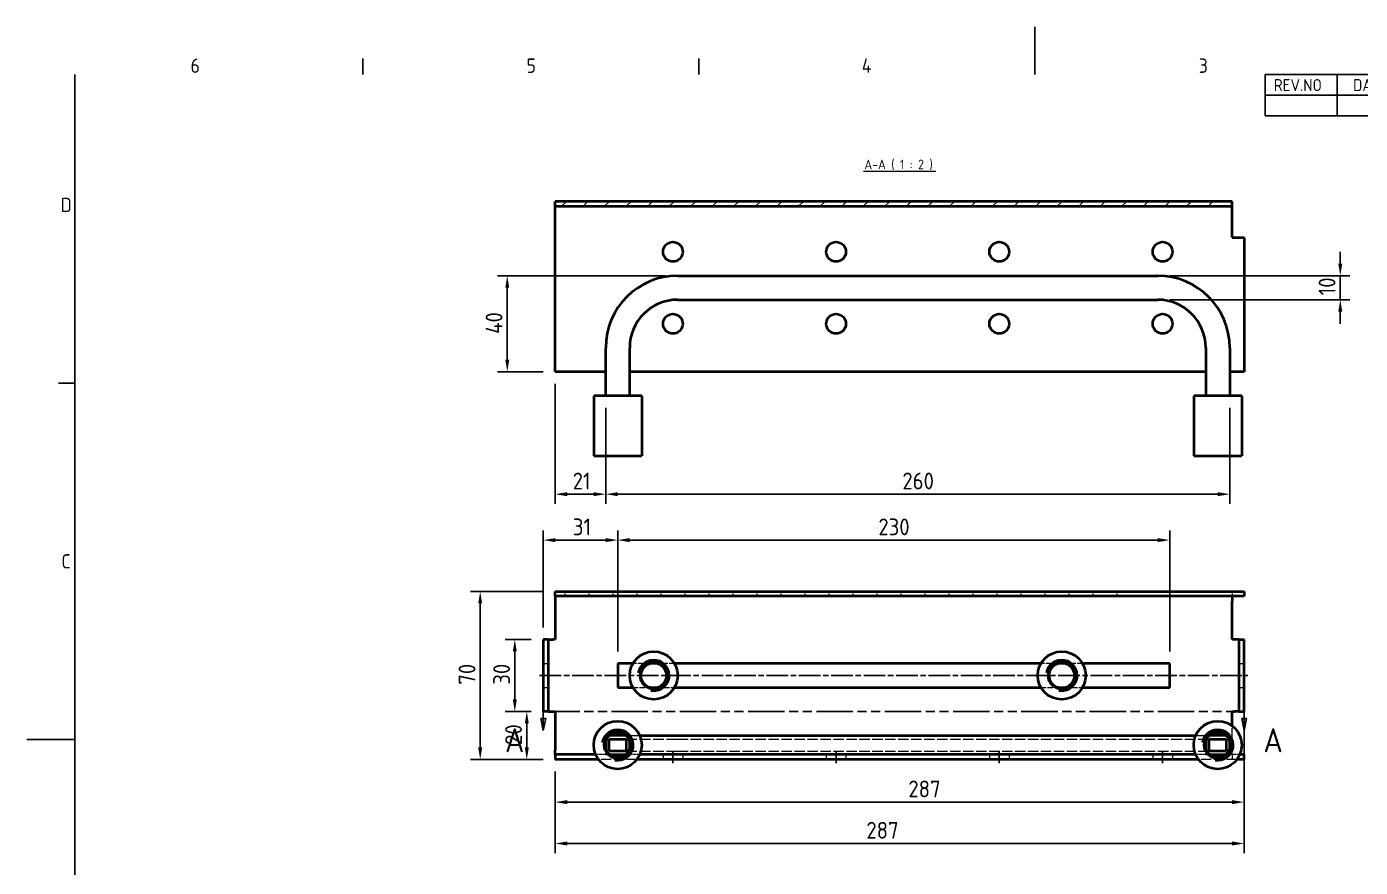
# Model space of a CAD drawing. Header units: millimetres. Extents: x 0 to 840, y 0 to 594.
# Drawn here: x 0 to 556, y 244 to 594 of the extents above; entities that cross this region are included whole.
import ezdxf

# ---------------------------------------------------------------- set-up
doc = ezdxf.new("R2010")
doc.units = ezdxf.units.MM
doc.header["$LTSCALE"] = 2
for name, pattern in [('CHAIN', [0.3543, 0.2362, -0.0295, 0.0591, -0.0295]), ('DASHED', [0.2067, 0.1654, -0.0413]), ('DOUBLE_DASH_CHAIN', [1.2403, 0.6614, -0.0827, 0.1654, -0.0827, 0.1654, -0.0827])]:
    doc.linetypes.add(name, pattern=pattern)
doc.layers.get('0').update_dxf_attribs({"color": 3, "lineweight": 25})
for name, color, linetype, lineweight in [('가려진 것(ISO)', 2, 'DASHED', 18), ('가시적인 것(ISO)', 3, 'Continuous', 40), ('가시적인 좁은 것(ISO)', 3, 'Continuous', 35), ('경계(ISO)', 7, 'Continuous', 25), ('기호(ISO)', 5, 'Continuous', 25), ('단면선(ISO)', 7, 'CHAIN', 25), ('중심선(ISO)', 1, 'Continuous', 25), ('치수(ISO)', 2, 'Continuous', 25), ('해치(ISO)', 7, 'Continuous', 18)]:
    doc.layers.add(name, color=color, linetype=linetype, lineweight=lineweight)
doc.styles.add('ISO ProportionalPSTEK', font='isocp.shx')
doc.styles.add('문자 텍스트_PSTEK_POSCO', font='isocp.shx')
doc.styles.add('부품번호텍스트_PSTEK_POSCO', font='isocp.shx')
doc.styles.add('치수 텍스트_PSTEK_POSCO', font='isocp.shx')
doc.styles.add('텍스트 스타일466', font='isocp.shx')
doc.dimstyles.new('치수_PSTEK_POSCO', dxfattribs={"dimscale": 2, "dimtxt": 3.5, "dimasz": 2.5, "dimexe": 2, "dimexo": 2.5, "dimgap": 1, "dimtad": 1, "dimrnd": 1e-08, "dimdsep": 46, "dimtxsty": '치수 텍스트_PSTEK_POSCO', "dimcen": 0.09, "dimdle": 10, "dimclrd": 7, "dimclre": 7, "dimclrt": 2, "dimadec": 1, "dimazin": 2, "dimtfac": 1, "dimtmove": 0, "dimatfit": 3, "dimfxl": 0, "dimtolj": 1, "dimlwd": -1, "dimlwe": -1, "dimarcsym": 0})

# ---------------------------------------------------------------- blocks, each defined once
blk = doc.blocks.new('경계 Default Border')
at = {"layer": '경계(ISO)'}
for p, q in [((70, 287), (70, 290.4)), ((140, 287), (140, 290.4)), ((10, 222.75), (6.6, 222.75))]:
    blk.add_line(p, q, dxfattribs=at)
at = {"layer": '경계(ISO)', "flags": 128}
for points in [[(210, 297), (210, 287)], [(10, 10), (10, 287)], [(0, 148.5), (10, 148.5)]]:
    blk.add_lwpolyline(points, dxfattribs=at)
at = {"layer": '경계(ISO)', "color": 2, "char_height": 3, "attachment_point": 7, "style": '문자 텍스트_PSTEK_POSCO'}
for s, insert in [('6', (34.14, 287.37)), ('5', (104.14, 287.37)), ('4', (173.97, 287.4)), ('3', (244.17, 287.37)), ('D', (7.08, 258.35)), ('C', (7.24, 184.1))]:
    blk.add_mtext(s, dxfattribs=dict(at, insert=insert))
blk = doc.blocks.new('리비전 내역')
at = {"layer": '기호(ISO)'}
for p, q in [((258, 287), (410, 287)), ((258, 287), (258, 282.72)), ((273, 287), (273, 282.72)), ((288, 287), (288, 282.72)), ((365, 287), (365, 282.72)), ((380, 287), (380, 282.72)), ((395, 287), (395, 282.72)), ((410, 287), (410, 282.72)), ((258, 282.72), (410, 282.72)), ((258, 282.72), (258, 278.44)), ((273, 282.72), (273, 278.44)), ((288, 282.72), (288, 278.44)), ((365, 282.72), (365, 278.44)), ((380, 282.72), (380, 278.44)), ((395, 282.72), (395, 278.44)), ((410, 282.72), (410, 278.44)), ((258, 278.44), (410, 278.44))]:
    blk.add_line(p, q, dxfattribs=at)
at = {"layer": '기호(ISO)', "color": 2, "char_height": 2.5, "attachment_point": 7, "style": 'ISO ProportionalPSTEK'}
for s, insert in [('REV.NO', (259.79, 283.58)), ('DATE', (276.31, 283.58)), ('DESCRIPTION OF REVISION', (305.51, 283.58)), ('DRA.BY', (366.48, 283.58)), ('CH.BY', (382.86, 283.58)), ('APP.BY', (396.48, 283.58))]:
    blk.add_mtext(s, dxfattribs=dict(at, insert=insert))
blk = doc.blocks.new('*D29')
at = {"layer": 'Defpoints', "color": 0}
for p in [(220.23, 288.63), (507.23, 288.63), (220.23, 270.84)]:
    blk.add_point(p, dxfattribs=at)
at = {"layer": '치수(ISO)', "color": 7}
for p, q in [((220.23, 283.63), (220.23, 266.84)), ((507.23, 283.63), (507.23, 266.84)), ((502.23, 270.84), (225.23, 270.84))]:
    blk.add_line(p, q, dxfattribs=at)
for points in [[(225.23, 271.67), (225.23, 270.01), (220.23, 270.84)], [(502.23, 271.67), (502.23, 270.01), (507.23, 270.84)]]:
    blk.add_solid(points, dxfattribs=at)
at = {"layer": '치수(ISO)', "color": 2, "insert": (367.34, 276.34), "char_height": 7, "attachment_point": 4, "style": '치수 텍스트_PSTEK_POSCO'}
blk.add_mtext('\\A1;287', dxfattribs=at)
blk = doc.blocks.new('*D30')
at = {"layer": 'Defpoints', "color": 0}
for p in [(507.23, 308.63), (220.23, 288.63), (507.23, 253.61)]:
    blk.add_point(p, dxfattribs=at)
at = {"layer": '치수(ISO)', "color": 7}
for p, q in [((507.23, 303.63), (507.23, 249.61)), ((220.23, 283.63), (220.23, 249.61)), ((225.23, 253.61), (502.23, 253.61))]:
    blk.add_line(p, q, dxfattribs=at)
for points in [[(225.23, 254.44), (225.23, 252.78), (220.23, 253.61)], [(502.23, 254.44), (502.23, 252.78), (507.23, 253.61)]]:
    blk.add_solid(points, dxfattribs=at)
at = {"layer": '치수(ISO)', "color": 2, "insert": (349.84, 259.11), "char_height": 7, "attachment_point": 4, "style": '치수 텍스트_PSTEK_POSCO'}
blk.add_mtext('\\A1;287', dxfattribs=at)
blk = doc.blocks.new('*D31')
at = {"layer": 'Defpoints', "color": 0}
for p in [(208.37, 308.63), (215.23, 308.63), (220.23, 288.63)]:
    blk.add_point(p, dxfattribs=at)
at = {"layer": '치수(ISO)', "color": 7}
for p, q in [((210.23, 308.63), (204.37, 308.63)), ((208.37, 293.63), (208.37, 303.63)), ((215.23, 288.63), (204.37, 288.63))]:
    blk.add_line(p, q, dxfattribs=at)
for points in [[(207.54, 303.63), (209.2, 303.63), (208.37, 308.63)], [(207.54, 293.63), (209.2, 293.63), (208.37, 288.63)]]:
    blk.add_solid(points, dxfattribs=at)
at = {"layer": '치수(ISO)', "color": 2, "insert": (202.87, 294.69), "char_height": 7, "attachment_point": 4, "rotation": 90, "style": '치수 텍스트_PSTEK_POSCO'}
blk.add_mtext('\\A1;20', dxfattribs=at)
blk = doc.blocks.new('*D32')
at = {"layer": 'Defpoints', "color": 0}
for p in [(215.23, 338.63), (203.37, 308.63), (215.23, 308.63)]:
    blk.add_point(p, dxfattribs=at)
at = {"layer": '치수(ISO)', "color": 7}
for p, q in [((210.23, 338.63), (199.37, 338.63)), ((203.37, 333.63), (203.37, 313.63)), ((210.23, 308.63), (199.37, 308.63))]:
    blk.add_line(p, q, dxfattribs=at)
for points in [[(202.54, 333.63), (204.2, 333.63), (203.37, 338.63)], [(202.54, 313.63), (204.2, 313.63), (203.37, 308.63)]]:
    blk.add_solid(points, dxfattribs=at)
at = {"layer": '치수(ISO)', "color": 2, "insert": (197.87, 319.78), "char_height": 7, "attachment_point": 4, "rotation": 90, "style": '치수 텍스트_PSTEK_POSCO'}
blk.add_mtext('\\A1;30', dxfattribs=at)
blk = doc.blocks.new('*D33')
at = {"layer": 'Defpoints', "color": 0}
for p in [(188.96, 358.63), (220.23, 358.63), (220.23, 288.63)]:
    blk.add_point(p, dxfattribs=at)
at = {"layer": '치수(ISO)', "color": 7}
for p, q in [((215.23, 358.63), (184.96, 358.63)), ((188.96, 293.63), (188.96, 353.63)), ((215.23, 288.63), (184.96, 288.63))]:
    blk.add_line(p, q, dxfattribs=at)
for points in [[(188.12, 353.63), (189.79, 353.63), (188.96, 358.63)], [(188.12, 293.63), (189.79, 293.63), (188.96, 288.63)]]:
    blk.add_solid(points, dxfattribs=at)
at = {"layer": '치수(ISO)', "color": 2, "insert": (183.46, 319.78), "char_height": 7, "attachment_point": 4, "rotation": 90, "style": '치수 텍스트_PSTEK_POSCO'}
blk.add_mtext('\\A1;70', dxfattribs=at)
blk = doc.blocks.new('*D38')
at = {"layer": 'Defpoints', "color": 0}
for p in [(246.23, 380.04), (215.23, 338.63), (246.23, 328.63)]:
    blk.add_point(p, dxfattribs=at)
at = {"layer": '치수(ISO)', "color": 7}
for p, q in [((215.23, 343.63), (215.23, 384.04)), ((246.23, 333.63), (246.23, 384.04)), ((220.23, 380.04), (241.23, 380.04))]:
    blk.add_line(p, q, dxfattribs=at)
for points in [[(220.23, 380.87), (220.23, 379.2), (215.23, 380.04)], [(241.23, 380.87), (241.23, 379.2), (246.23, 380.04)]]:
    blk.add_solid(points, dxfattribs=at)
at = {"layer": '치수(ISO)', "color": 2, "insert": (227.58, 385.54), "char_height": 7, "attachment_point": 4, "style": '치수 텍스트_PSTEK_POSCO'}
blk.add_mtext('\\A1;31', dxfattribs=at)
blk = doc.blocks.new('*D39')
at = {"layer": 'Defpoints', "color": 0}
for p in [(476.23, 380.04), (246.23, 328.63), (476.23, 328.63)]:
    blk.add_point(p, dxfattribs=at)
at = {"layer": '치수(ISO)', "color": 7}
for p, q in [((246.23, 333.63), (246.23, 384.04)), ((476.23, 333.63), (476.23, 384.04)), ((251.23, 380.04), (471.23, 380.04))]:
    blk.add_line(p, q, dxfattribs=at)
for points in [[(251.23, 380.87), (251.23, 379.2), (246.23, 380.04)], [(471.23, 380.87), (471.23, 379.2), (476.23, 380.04)]]:
    blk.add_solid(points, dxfattribs=at)
at = {"layer": '치수(ISO)', "color": 2, "insert": (354.84, 385.54), "char_height": 7, "attachment_point": 4, "style": '치수 텍스트_PSTEK_POSCO'}
blk.add_mtext('\\A1;230', dxfattribs=at)
blk = doc.blocks.new('2dTransSection0')
at = {"layer": '단면선(ISO)', "linetype": 'Continuous'}
for p, q in [((107.12, 152.82), (107.62, 150.32)), ((108.12, 152.82), (107.12, 152.82)), ((107.62, 154.32), (111.35, 154.32)), ((107.62, 154.32), (107.62, 152.82)), ((107.62, 152.82), (107.62, 150.32)), ((107.62, 150.32), (108.12, 152.82)), ((249.88, 154.32), (253.62, 154.32)), ((253.12, 152.82), (253.62, 150.32)), ((254.12, 152.82), (253.12, 152.82)), ((253.62, 154.32), (253.62, 152.82)), ((253.62, 152.82), (253.62, 150.32)), ((253.62, 150.32), (254.12, 152.82))]:
    blk.add_line(p, q, dxfattribs=at)
at = {"layer": '단면선(ISO)', "linetype": 'DOUBLE_DASH_CHAIN', "ltscale": 5.73498}
blk.add_line((107.62, 154.32), (253.62, 154.32), dxfattribs=at)
at = {"layer": '단면선(ISO)', "linetype": 'Continuous', "flags": 128}
for points in [[(107.12, 152.82), (107.62, 150.32)], [(253.12, 152.82), (253.62, 150.32)]]:
    blk.add_lwpolyline(points, dxfattribs=at)
at = {"layer": '단면선(ISO)'}
for points in [[(107.12, 152.82), (107.62, 150.32), (108.12, 152.82), (107.12, 152.82)], [(253.12, 152.82), (253.62, 150.32), (254.12, 152.82), (253.12, 152.82)]]:
    blk.add_solid(points, dxfattribs=at)
at = {"layer": '단면선(ISO)', "char_height": 5, "attachment_point": 7, "style": '부품번호텍스트_PSTEK_POSCO'}
for insert in [(99.64, 145.81), (257.64, 145.81)]:
    blk.add_mtext('A', dxfattribs=dict(at, insert=insert))
blk = doc.blocks.new('*D41')
at = {"layer": 'Defpoints', "color": 0}
for p in [(220.23, 450.2), (241.23, 440.2), (241.23, 399.17)]:
    blk.add_point(p, dxfattribs=at)
at = {"layer": '치수(ISO)', "color": 7}
for p, q in [((220.23, 445.2), (220.23, 395.17)), ((241.23, 435.2), (241.23, 395.17)), ((225.23, 399.17), (236.23, 399.17))]:
    blk.add_line(p, q, dxfattribs=at)
for points in [[(225.23, 400), (225.23, 398.34), (220.23, 399.17)], [(236.23, 400), (236.23, 398.34), (241.23, 399.17)]]:
    blk.add_solid(points, dxfattribs=at)
at = {"layer": '치수(ISO)', "color": 2, "insert": (227.49, 404.67), "char_height": 7, "attachment_point": 4, "style": '치수 텍스트_PSTEK_POSCO'}
blk.add_mtext('\\A1;21', dxfattribs=at)
blk = doc.blocks.new('*D42')
at = {"layer": 'Defpoints', "color": 0}
for p in [(241.23, 440.2), (501.23, 440.2), (501.23, 399.17)]:
    blk.add_point(p, dxfattribs=at)
at = {"layer": '치수(ISO)', "color": 7}
for p, q in [((241.23, 435.2), (241.23, 395.17)), ((501.23, 435.2), (501.23, 395.17)), ((246.23, 399.17), (496.23, 399.17))]:
    blk.add_line(p, q, dxfattribs=at)
for points in [[(246.23, 400), (246.23, 398.34), (241.23, 399.17)], [(496.23, 400), (496.23, 398.34), (501.23, 399.17)]]:
    blk.add_solid(points, dxfattribs=at)
at = {"layer": '치수(ISO)', "color": 2, "insert": (364.84, 404.67), "char_height": 7, "attachment_point": 4, "style": '치수 텍스트_PSTEK_POSCO'}
blk.add_mtext('\\A1;260', dxfattribs=at)
blk = doc.blocks.new('*D43')
at = {"layer": 'Defpoints', "color": 0}
for p in [(271.23, 490.2), (200.23, 450.2), (220.23, 450.2)]:
    blk.add_point(p, dxfattribs=at)
at = {"layer": '치수(ISO)', "color": 7}
for p, q in [((266.23, 490.2), (196.23, 490.2)), ((200.23, 485.2), (200.23, 455.2)), ((215.23, 450.2), (196.23, 450.2))]:
    blk.add_line(p, q, dxfattribs=at)
for points in [[(199.4, 485.2), (201.06, 485.2), (200.23, 490.2)], [(199.4, 455.2), (201.06, 455.2), (200.23, 450.2)]]:
    blk.add_solid(points, dxfattribs=at)
at = {"layer": '치수(ISO)', "color": 2, "insert": (194.73, 466), "char_height": 7, "attachment_point": 4, "rotation": 90, "style": '치수 텍스트_PSTEK_POSCO'}
blk.add_mtext('\\A1;40', dxfattribs=at)
blk = doc.blocks.new('*D44')
at = {"layer": 'Defpoints', "color": 0}
for p in [(471.23, 490.2), (547.29, 490.2), (471.23, 480.2)]:
    blk.add_point(p, dxfattribs=at)
at = {"layer": '치수(ISO)', "color": 7}
for p, q in [((547.29, 495.2), (547.29, 500.2)), ((476.23, 490.2), (551.29, 490.2)), ((547.29, 480.2), (547.29, 490.2)), ((476.23, 480.2), (551.29, 480.2)), ((547.29, 475.2), (547.29, 470.2))]:
    blk.add_line(p, q, dxfattribs=at)
for points in [[(546.46, 495.2), (548.12, 495.2), (547.29, 490.2)], [(546.46, 475.2), (548.12, 475.2), (547.29, 480.2)]]:
    blk.add_solid(points, dxfattribs=at)
at = {"layer": '치수(ISO)', "color": 2, "insert": (541.79, 482.05), "char_height": 7, "attachment_point": 4, "rotation": 90, "style": '치수 텍스트_PSTEK_POSCO'}
blk.add_mtext('\\A1;10', dxfattribs=at)

msp = doc.modelspace()

# ---------------------------------------------------------------- hatches: boundary and pattern name
at = {"layer": '해치(ISO)'}
h = msp.add_hatch(dxfattribs=at)
h.set_pattern_fill('ANSI31', color=256, scale=50.8, style=0)
h.set_pattern_definition([(45, (0, 0), (-4.49013, 4.49013), [])])
h.paths.add_polyline_path([(502.23, 521.199), (220.23, 521.199), (220.23, 519.199), (502.23, 519.199)])

# ---------------------------------------------------------------- linework, layer by layer
at = {"layer": '가려진 것(ISO)', "ltscale": 1.904597}
for p, q in [((224.23, 358.634), (224.23, 356.634)), ((234.23, 358.634), (234.23, 356.634)), ((244.23, 358.634), (244.23, 356.634)), ((254.23, 358.634), (254.23, 356.634)), ((264.23, 358.634), (264.23, 356.634)), ((274.23, 358.634), (274.23, 356.634)), ((284.23, 358.634), (284.23, 356.634)), ((294.23, 358.634), (294.23, 356.634)), ((304.23, 358.634), (304.23, 356.634)), ((314.23, 358.634), (314.23, 356.634)), ((324.23, 358.634), (324.23, 356.634)), ((334.23, 358.634), (334.23, 356.634)), ((344.23, 358.634), (344.23, 356.634)), ((354.23, 358.634), (354.23, 356.634)), ((364.23, 358.634), (364.23, 356.634)), ((374.23, 358.634), (374.23, 356.634)), ((384.23, 358.634), (384.23, 356.634)), ((394.23, 358.634), (394.23, 356.634)), ((404.23, 358.634), (404.23, 356.634)), ((414.23, 358.634), (414.23, 356.634)), ((424.23, 358.634), (424.23, 356.634)), ((434.23, 358.634), (434.23, 356.634)), ((444.23, 358.634), (444.23, 356.634)), ((454.23, 358.634), (454.23, 356.634)), ((502.23, 358.634), (502.23, 356.634)), ((215.23, 328.634), (217.23, 328.634)), ((505.23, 328.634), (507.23, 328.634)), ((215.23, 318.634), (217.23, 318.634)), ((505.23, 318.634), (507.23, 318.634)), ((265.13, 290.634), (265.13, 288.634)), ((273.33, 290.634), (273.33, 288.634)), ((333.13, 290.634), (333.13, 288.634)), ((341.33, 290.634), (341.33, 288.634)), ((401.13, 290.634), (401.13, 288.634)), ((409.33, 290.634), (409.33, 288.634)), ((469.13, 290.634), (469.13, 288.634)), ((477.33, 290.634), (477.33, 288.634)), ((502.23, 290.634), (502.23, 288.634))]:
    msp.add_line(p, q, dxfattribs=at)
at = {"layer": '가려진 것(ISO)', "ltscale": 6.722977}
for p, q in [((259.63, 328.634), (252.57, 328.634)), ((269.891, 328.634), (262.831, 328.634)), ((429.63, 328.634), (422.57, 328.634)), ((439.891, 328.634), (432.831, 328.634)), ((252.57, 318.634), (259.63, 318.634)), ((262.831, 318.634), (269.891, 318.634)), ((422.57, 318.634), (429.63, 318.634)), ((432.831, 318.634), (439.891, 318.634))]:
    msp.add_line(p, q, dxfattribs=at)
at = {"layer": '가려진 것(ISO)', "ltscale": 12.094824}
msp.add_line((502.23, 292.634), (502.23, 302.634), dxfattribs=at)
at = {"layer": '가려진 것(ISO)', "ltscale": 1.523307}
for p, q in [((242.83, 298.634), (241.23, 298.634)), ((251.23, 298.634), (249.631, 298.634)), ((492.83, 298.634), (491.23, 298.634)), ((501.23, 298.634), (499.631, 298.634)), ((241.23, 290.634), (242.83, 290.634)), ((249.631, 290.634), (251.23, 290.634)), ((491.23, 290.634), (492.83, 290.634)), ((499.631, 290.634), (501.23, 290.634))]:
    msp.add_line(p, q, dxfattribs=at)
at = {"layer": '가려진 것(ISO)', "ltscale": 2.284792}
for p, q in [((241.23, 298.634), (241.23, 296.235)), ((251.23, 296.235), (251.23, 298.634)), ((491.23, 298.634), (491.23, 296.235)), ((501.23, 296.235), (501.23, 298.634)), ((241.23, 293.033), (241.23, 290.634)), ((251.23, 290.634), (251.23, 293.033)), ((491.23, 293.033), (491.23, 290.634)), ((501.23, 290.634), (501.23, 293.033))]:
    msp.add_line(p, q, dxfattribs=at)
at = {"layer": '가려진 것(ISO)', "ltscale": 13.615595}
for p, q in [((249.73, 297.134), (271.23, 297.134)), ((471.23, 297.134), (492.73, 297.134)), ((249.73, 292.134), (271.23, 292.134)), ((471.23, 292.134), (492.73, 292.134))]:
    msp.add_line(p, q, dxfattribs=at)
at = {"layer": '가려진 것(ISO)', "ltscale": 15.895988}
for p, q in [((251.23, 298.634), (255.395, 298.634)), ((487.065, 298.634), (491.23, 298.634))]:
    msp.add_line(p, q, dxfattribs=at)
at = {"layer": '가려진 것(ISO)', "ltscale": 13.075485}
for p, q in [((271.23, 297.134), (471.23, 297.134)), ((271.23, 292.134), (471.23, 292.134))]:
    msp.add_line(p, q, dxfattribs=at)
at = {"layer": '가려진 것(ISO)', "ltscale": 3.966575}
for p, q in [((241.23, 290.634), (237.065, 290.634)), ((255.395, 290.634), (251.23, 290.634)), ((491.23, 290.634), (487.065, 290.634)), ((505.395, 290.634), (501.23, 290.634))]:
    msp.add_line(p, q, dxfattribs=at)
at = {"layer": '가려진 것(ISO)', "ltscale": 2.991791}
msp.add_line((502.23, 290.634), (502.23, 292.634), dxfattribs=at)
at = {"layer": '가려진 것(ISO)', "ltscale": 12.901145}
for p, q in [((254.23, 288.634), (238.23, 288.634)), ((504.23, 288.634), (488.23, 288.634))]:
    msp.add_line(p, q, dxfattribs=at)
at = {"layer": '가시적인 것(ISO)'}
for p, q in [((502.23, 521.199), (220.23, 521.199)), ((220.23, 519.199), (220.23, 521.199)), ((220.23, 519.199), (502.23, 519.199)), ((220.23, 517.199), (220.23, 519.199)), ((220.23, 450.199), (220.23, 517.199)), ((502.23, 519.199), (502.23, 521.199)), ((502.23, 517.199), (502.23, 519.199)), ((502.23, 506.199), (502.23, 517.199)), ((502.23, 506.199), (507.23, 506.199)), ((507.23, 506.199), (507.23, 450.199)), ((271.23, 490.199), (471.23, 490.199)), ((271.23, 480.199), (471.23, 480.199)), ((241.23, 440.199), (241.23, 460.199)), ((251.23, 440.199), (251.23, 460.199)), ((491.23, 460.199), (491.23, 440.199)), ((501.23, 460.199), (501.23, 440.199)), ((241.23, 450.199), (220.23, 450.199)), ((491.23, 450.199), (251.23, 450.199)), ((507.23, 450.199), (501.23, 450.199)), ((256.23, 440.199), (236.23, 440.199)), ((236.23, 440.199), (236.23, 415.199)), ((256.23, 440.199), (256.23, 415.199)), ((506.23, 440.199), (486.23, 440.199)), ((486.23, 440.199), (486.23, 415.199)), ((506.23, 440.199), (506.23, 415.199)), ((236.23, 415.199), (256.23, 415.199)), ((486.23, 415.199), (506.23, 415.199)), ((220.23, 356.634), (220.23, 358.634)), ((220.23, 358.634), (507.23, 358.634)), ((507.23, 356.634), (220.23, 356.634)), ((220.23, 356.634), (220.23, 354.634)), ((502.23, 356.634), (502.23, 354.634)), ((507.23, 358.634), (507.23, 356.634)), ((220.23, 354.634), (220.23, 338.634)), ((502.23, 338.634), (502.23, 354.634)), ((217.23, 338.634), (215.23, 338.634)), ((215.23, 338.634), (215.23, 308.634)), ((217.23, 338.634), (217.23, 308.634)), ((217.23, 338.634), (219.23, 338.634)), ((220.23, 338.634), (219.23, 338.634)), ((503.23, 338.634), (502.23, 338.634)), ((505.23, 338.634), (503.23, 338.634)), ((505.23, 338.634), (507.23, 338.634)), ((505.23, 308.634), (505.23, 338.634)), ((507.23, 308.634), (507.23, 338.634)), ((252.57, 328.634), (246.23, 328.634)), ((246.23, 328.634), (246.23, 318.634)), ((262.831, 328.634), (259.63, 328.634)), ((422.57, 328.634), (269.891, 328.634)), ((432.831, 328.634), (429.63, 328.634)), ((476.23, 328.634), (439.891, 328.634)), ((476.23, 318.634), (476.23, 328.634)), ((246.23, 318.634), (252.57, 318.634)), ((259.63, 318.634), (262.831, 318.634)), ((269.891, 318.634), (422.57, 318.634)), ((429.63, 318.634), (432.831, 318.634)), ((439.891, 318.634), (476.23, 318.634)), ((217.23, 308.634), (215.23, 308.634)), ((217.23, 308.634), (219.23, 308.634)), ((219.23, 308.634), (220.23, 308.634)), ((220.23, 308.634), (220.23, 292.634)), ((502.23, 302.634), (502.23, 308.634)), ((502.23, 308.634), (503.23, 308.634)), ((505.23, 308.634), (503.23, 308.634)), ((505.23, 308.634), (507.23, 308.634)), ((241.23, 296.235), (241.23, 293.033)), ((242.73, 297.134), (249.73, 297.134)), ((242.73, 292.134), (242.73, 297.134)), ((249.631, 298.634), (242.83, 298.634)), ((249.73, 297.134), (249.73, 292.134)), ((251.23, 293.033), (251.23, 296.235)), ((255.395, 298.634), (271.23, 298.634)), ((271.23, 298.634), (471.23, 298.634)), ((471.23, 298.634), (487.065, 298.634)), ((491.23, 296.235), (491.23, 293.033)), ((492.73, 292.134), (492.73, 297.134)), ((492.73, 297.134), (499.73, 297.134)), ((499.631, 298.634), (492.83, 298.634)), ((499.73, 297.134), (499.73, 292.134)), ((501.23, 293.033), (501.23, 296.235)), ((220.23, 290.634), (220.23, 292.634)), ((237.065, 290.634), (220.23, 290.634)), ((220.23, 290.634), (220.23, 288.634)), ((249.73, 292.134), (242.73, 292.134)), ((242.83, 290.634), (249.631, 290.634)), ((487.065, 290.634), (255.395, 290.634)), ((499.73, 292.134), (492.73, 292.134)), ((492.83, 290.634), (499.631, 290.634)), ((507.23, 290.634), (505.395, 290.634)), ((507.23, 288.634), (507.23, 290.634)), ((238.23, 288.634), (220.23, 288.634)), ((488.23, 288.634), (254.23, 288.634)), ((507.23, 288.634), (504.23, 288.634))]:
    msp.add_line(p, q, dxfattribs=at)
for centre, radius in [((269.23, 500.199), 4.1), ((337.23, 500.199), 4.1), ((405.23, 500.199), 4.1), ((473.23, 500.199), 4.1), ((269.23, 470.199), 4.1), ((337.23, 470.199), 4.1), ((405.23, 470.199), 4.1), ((473.23, 470.199), 4.1), ((261.23, 323.634), 10), ((431.23, 323.634), 10), ((261.23, 323.634), 5.638), ((261.23, 323.634), 5.295), ((261.23, 323.634), 5.25), ((431.23, 323.634), 5.638), ((431.23, 323.634), 5.295), ((431.23, 323.634), 5.25), ((246.23, 294.634), 10), ((246.23, 294.634), 5.638), ((496.23, 294.634), 10), ((496.23, 294.634), 5.638), ((246.23, 294.634), 5.295), ((246.23, 294.634), 5.25), ((496.23, 294.634), 5.295), ((496.23, 294.634), 5.25)]:
    msp.add_circle(centre, radius, dxfattribs=at)
for centre, radius, start, end in [((271.23, 460.199), 30, 90, 180), ((471.23, 460.199), 30, 0, 90), ((271.23, 460.199), 20, 90, 180), ((471.23, 460.199), 20, 0, 90)]:
    msp.add_arc(centre, radius, start, end, dxfattribs=at)
at = {"layer": '가시적인 좁은 것(ISO)'}
for centre in [(261.23, 323.634), (431.23, 323.634), (246.23, 294.634), (496.23, 294.634)]:
    msp.add_arc(centre, 6.495, 260, 170, dxfattribs=at)
at = {"layer": '기호(ISO)', "color": 7, "lineweight": 18}
msp.add_line((348.617, 533.757), (378.844, 533.757), dxfattribs=at)
at = {"layer": '중심선(ISO)', "linetype": 'CHAIN', "ltscale": 19.051651}
msp.add_line((213.73, 323.634), (508.73, 323.634), dxfattribs=at)
at = {"layer": '중심선(ISO)', "linetype": 'CHAIN', "ltscale": 2.777919}
for p, q in [((269.23, 292.134), (269.23, 287.134)), ((337.23, 292.134), (337.23, 287.134)), ((405.23, 292.134), (405.23, 287.134)), ((473.23, 292.134), (473.23, 287.134))]:
    msp.add_line(p, q, dxfattribs=at)

# ---------------------------------------------------------------- block references
at = {"xscale": 2, "yscale": 2, "zscale": 2}
msp.add_blockref('경계 Default Border', (0, 0), dxfattribs=at)
at = {"layer": '기호(ISO)', "xscale": 2, "yscale": 2, "zscale": 2}
msp.add_blockref('리비전 내역', (0, 0), dxfattribs=at)
at = {"layer": '단면선(ISO)', "xscale": 2, "yscale": 2, "zscale": 2}
msp.add_blockref('2dTransSection0', (0, 0), dxfattribs=at)

# ---------------------------------------------------------------- texts
at = {"layer": '기호(ISO)', "color": 7, "insert": (349.036, 534.199), "char_height": 4, "attachment_point": 7, "style": '텍스트 스타일466'}
msp.add_mtext('A-A ( 1 : 2 )', dxfattribs=at)

# ---------------------------------------------------------------- dimensions: what is measured, and where the dimension line sits
at = {"layer": '치수(ISO)', "color": 7}
for base, p1, p2, angle, override, picture, middle in [((547.291, 490.199), (471.23, 480.199), (471.23, 490.199), 270, {"dimdec": 2, "dimtp": 0, "dimtm": 0, "dimtdec": 2, "dimtofl": 1, "dimatfit": 1}, '*D44', (547.291, 485.199)), ((200.23, 450.199), (271.23, 490.199), (220.23, 450.199), 270, {"dimdec": 2, "dimtp": 0, "dimtm": 0, "dimtdec": 2, "dimtofl": 0, "dimatfit": 1}, '*D43', (200.23, 470.199)), ((246.23, 380.038), (215.23, 338.634), (246.23, 328.634), 180, {"dimdec": 2, "dimtp": 0, "dimtm": 0, "dimtdec": 2, "dimtofl": 0, "dimatfit": 1}, '*D38', (230.73, 380.038)), ((476.23, 380.038), (246.23, 328.634), (476.23, 328.634), 180, {"dimdec": 2, "dimtp": 0, "dimtm": 0, "dimtdec": 2, "dimtofl": 0, "dimatfit": 1}, '*D39', (361.23, 380.038)), ((188.958, 358.634), (220.23, 288.634), (220.23, 358.634), 90, {"dimdec": 2, "dimtp": 0, "dimtm": 0, "dimtdec": 2, "dimtofl": 0, "dimatfit": 1}, '*D33', (188.958, 323.634)), ((203.37, 308.634), (215.23, 338.634), (215.23, 308.634), 90, {"dimdec": 2, "dimtp": 0, "dimtm": 0, "dimtdec": 2, "dimtofl": 0, "dimatfit": 1}, '*D32', (203.37, 323.634)), ((208.37, 308.634), (220.23, 288.634), (215.23, 308.634), 90, {"dimdec": 2, "dimtp": 0, "dimtm": 0, "dimtdec": 2, "dimtofl": 0, "dimatfit": 1}, '*D31', (208.37, 298.634)), ((507.23, 253.611), (220.23, 288.634), (507.23, 308.634), 180, {"dimdec": 2, "dimtp": 0, "dimtm": 0, "dimtdec": 2, "dimtofl": 0, "dimatfit": 1}, '*D30', (356.23, 253.611)), ((220.23, 270.84), (507.23, 288.634), (220.23, 288.634), 180, {"dimdec": 2, "dimtp": 0, "dimtm": 0, "dimtdec": 2, "dimtofl": 0, "dimatfit": 1}, '*D29', (373.73, 270.84))]:
    dim = msp.add_linear_dim(base=base, p1=p1, p2=p2, angle=angle, dimstyle='치수_PSTEK_POSCO', override=override, dxfattribs=at)
    dim.commit()
    dim.dimension.update_dxf_attribs({"geometry": picture, "text_midpoint": middle, "dimtype": 160})
for base, p1, p2, picture, middle in [((241.23, 399.171), (220.23, 450.199), (241.23, 440.199), '*D41', (230.73, 399.171)), ((501.23, 399.171), (241.23, 440.199), (501.23, 440.199), '*D42', (371.23, 399.171))]:
    dim = msp.add_linear_dim(base=base, p1=p1, p2=p2, dimstyle='치수_PSTEK_POSCO', override={"dimdec": 2, "dimtp": 0, "dimtm": 0, "dimtdec": 2, "dimtofl": 0, "dimatfit": 1}, dxfattribs=at)
    dim.commit()
    dim.dimension.update_dxf_attribs({"geometry": picture, "text_midpoint": middle, "dimtype": 160})

doc.saveas('drawing.dxf')
